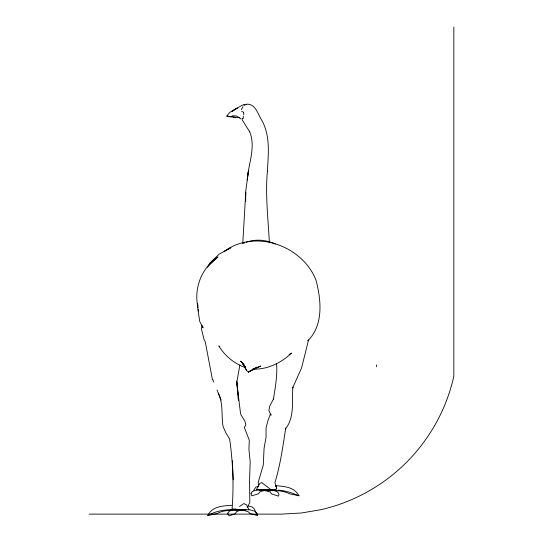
<?xml version="1.0" encoding="UTF-8"?>
<svg xmlns="http://www.w3.org/2000/svg" width="543" height="543" viewBox="0 0 543 543"><rect width="100%" height="100%" fill="white"/><g stroke="black" fill="none" stroke-linecap="round" stroke-linejoin="round"><path stroke-width="0.81" d="M243.746 114.749L243.692 112.381M245.735 196.098L245.755 192.161L242.809 242.809M235.323 508.9L235.302 509.572L239.83 509.694M217.811 392.29C223.512 402.818 221.211 414.933 223.003 426.303L225.813 432.785L229.662 439.083C232.906 462.236 233.938 485.523 232.092 508.886L239.083 509.463M243.305 116.154L243.291 118.326L242.735 118.618M201.786 325.216L201.562 329.363L204.032 339.585L205.037 341.194L205.763 344.452L212.469 379.767M267.387 171.249C265.222 195.107 268.188 218.985 269.369 242.809M267.366 171.54C268.303 154.687 270.482 136.585 262.235 121.096C258.068 114.906 255.848 103.414 246.264 104.175M259.249 489.813L258.882 489.956M261.414 489.664L261.862 489.901L260.158 489.935L260.124 490.349L259.724 489.956L273.733 490.397L277.405 491.883L279 494.028L278.552 496.119L271.785 494.028L269.912 491.883L264.97 490.397L259.995 490.037M239.897 364.937L237.019 381.098L238.438 400.205L238.099 396.879M308.526 339.986L301.65 367.686L292.616 388.001L292.921 387.037C291.51 401.494 295.141 416.569 285.387 429.079L285.727 428.013C282.876 446.346 280.446 464.862 274.887 482.639L276.726 488.109C275.695 490.723 271.649 489.603 269.403 489.616M270.292 414.275L267.875 420.866L266.05 428.013L266.05 437.359L264.068 448.308L263.301 464.984L258.156 482.639L258.556 486.433M253.676 490.281L255.882 487.098L258.19 486.379M247.194 507.78L249.814 502.492L249.556 480.704L250.18 461.679L248.945 449.658L249.271 440.108L244.357 427.422L245.857 424.857L244.818 420.906L241.058 415.117L240.447 412.782L236.599 381.071L237.943 395.216M241.35 109.713L241.866 108.709M242.083 108.281L243.02 106.693M308.173 340.237L307.833 340.841C323.771 324.809 321.218 299.797 315.897 279.801C302.139 245.511 254.843 228.596 224.144 251.504L230.951 247.635L219.128 254.165L209.978 262.873L207.474 267.285M227.164 115.435L229.947 112.333L232.384 110.765L237.284 107.996L232.139 111.288L241.676 105.471L244.567 104.304M207.759 515.545C218.34 509.436 230.877 509.124 242.938 509.816C234.413 510.501 224.592 509.273 216.956 513.603L207.759 515.545C212.238 506.171 222.861 505.933 231.752 505.282M265.595 489.834L267.278 489.901L268.066 491.069L267.733 489.908L269.64 489.942L270.441 491.015L270.095 489.949L271.989 489.99L272.654 490.872L272.348 490.003L274.134 490.064L274.554 490.648L274.48 490.078L276.923 490.003M244.031 105.491L245.701 104.5M208.363 266.05L218.028 256.893C201.249 268.33 193.668 288.265 197.978 307.84M241.913 119.066L242.735 118.686M289.039 354.559L291.598 353.065C281.131 362.914 267.061 369.871 252.481 369.077M257.111 367.543L260.715 366.057L248.382 372.016C244.438 369.824 244.526 363.613 240.529 361.102L245.164 366.62L242.843 364.041L244.058 364.93M242.545 243.631L244.764 242.85M246.237 242.334C255.61 238.716 266.301 239.891 275.328 243.983M239.483 506.517L243.773 503.585L246.502 504.773L248.999 509.572M243.088 509.612L234.651 509.823L241.886 510.115L247.805 511.479L250.113 513.576L257.497 515.504L257.015 513.406L254.966 511.302L250.262 509.904L246.122 509.633M259.025 489.834L256.303 489.834L259.819 483.433L261.746 482.584L271.12 489.834M259.907 489.834L271.731 489.834M89.167 514.119L281.573 514.119L301.385 512.999L320.947 509.673A176.57 176.57 0 0 0 453.833 376.313L453.833 27.15M275.45 485.598C284.294 486.562 294.191 486.698 299.003 495.773L289.738 493.845C281.444 489.514 271.086 490.797 261.964 490.091L266.885 489.834M230.089 116.467L232.485 116.602M239.782 117.648L228.929 116.765M240.888 509.612L246.067 510.047M233.266 117.05L235.329 117.261M278.627 490.166C285.91 490.729 292.338 493.017 299.003 495.773M246.088 104.405L246.787 104.534M226.798 116.114L231.013 116.589L232.519 115.808L236.049 115.897L238.642 117.247M243.529 112.163L241.676 111.451M248.538 506.09L251.809 506.802L254.036 508.648L257.497 515.504M245.714 367.72C234.542 363.878 224.911 356.059 218.843 345.898L219.623 346.787M241.024 118.91L239.388 117.994M275.505 486.277L275.925 486.671M243.78 364.964L245.164 366.62M242.158 119.813L249.719 131.854L249.502 131.325C256.262 147.146 248.212 163.871 247.241 180.045L248.504 170.617L245.646 191.917L245.707 201.623M264.998 489.834L265.69 491.015L265.398 489.834M276.258 487.125L276.726 488.109M246.671 370.428L242.877 363.077M262.988 489.834L263.477 490.872L263.267 489.834M217.017 389.935L217.655 391.503M218.293 393.064L221.15 400.089M212.883 379.788L213.806 382.129M228.128 116.148L228.141 116.202A2.661 1.826 -88.4 0 1 226.804 116.107M270.699 414.078L271.066 415.205L268.873 410.664L269.722 406.021L273.72 398.562L273.394 399.628C275.152 387.722 277.602 375.525 276.543 363.505M233.266 479.808L232.323 460.735M202.62 325.82L203.041 327.85L199.749 321.504L197.917 309.524L197.564 303.374L197.903 305.804M198.209 309.469L198.433 311.105M376.448 364.903L376.448 366.776M227.931 513.169L227.7 513.759L229.051 515.85L235.173 513.759L236.626 511.615L240.379 510.128L245.429 509.694L234.223 509.694L231.318 510.128L228.868 511.615L227.931 513.169M251.199 493.125L250.927 493.709L251.823 495.813L258.292 493.872L259.975 491.768L264.217 490.383L269.823 490.085C263.993 490.261 257.572 488.619 252.332 491.598L251.199 493.125M256.954 367.211L248.382 372.016L256.954 367.211"/></g></svg>
